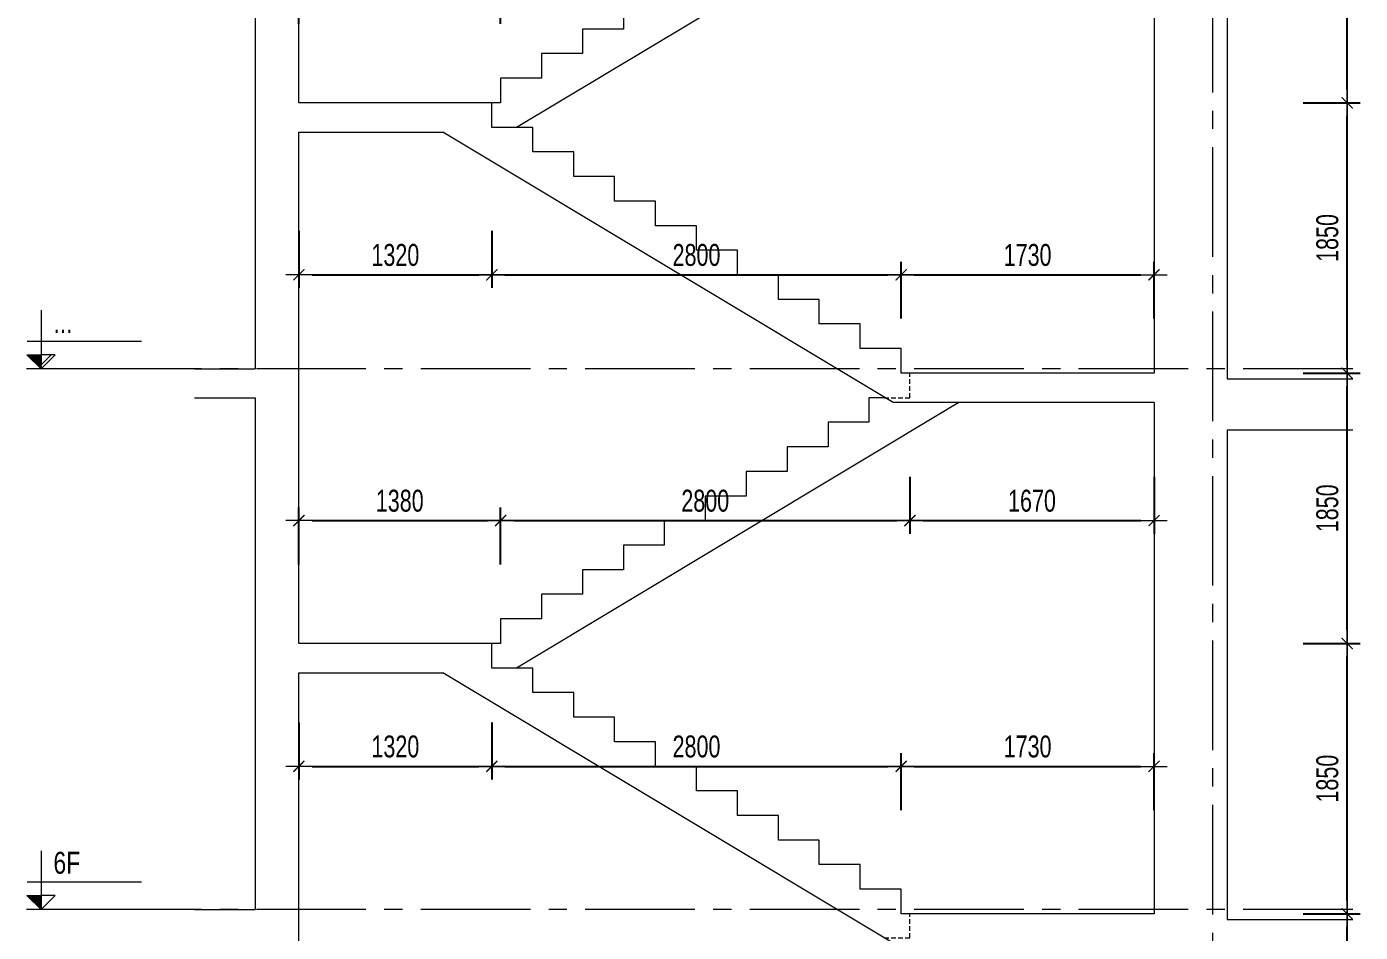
# Model space of a CAD drawing. Header units: millimetres. Extents: x -179076 to 254975, y -18667 to 296191.
# Drawn here: x 64319 to 73442, y 101821 to 108018 of the extents above; entities that cross this region are included whole.
import ezdxf

# ---------------------------------------------------------------- set-up
doc = ezdxf.new("R2010")
doc.units = ezdxf.units.MM
doc.linetypes.add('CENTER2', pattern=[1.125, 0.75, -0.125, 0.125, -0.125])
doc.linetypes.add('HIDDEN2', pattern=[4.7625, 3.175, -1.5875])
doc.layers.get('Defpoints').update_dxf_attribs({"color": 151, "lineweight": 9})
for name, color, linetype, lineweight in [('NDC_S_ANNO', 7, 'Continuous', 20), ('NDC_S_AXIS', 5, 'CENTER2', 13), ('NDC_S_CONTINUOUS', 3, 'Continuous', 20), ('NDC_S_DIM', 1, 'Continuous', 15), ('NDC_S_HIDDEN', 8, 'HIDDEN2', 13), ('NDC_S_SLAB', 2, 'Continuous', 20), ('NDC_S_TEXT SYMBOL', 7, 'Continuous', 20), ('NDC_S_VN TEXT', 7, 'Continuous', 20)]:
    doc.layers.add(name, color=color, linetype=linetype, lineweight=lineweight)
doc.styles.add('NDC_ANNO', font='', dxfattribs={"width": 0.8})
doc.styles.add('NDC_DIM', font='', dxfattribs={"width": 0.75})
doc.styles.get('NDC_ANNO').set_extended_font_data('Dotum')
doc.styles.get('NDC_DIM').set_extended_font_data('Dotum')
doc.dimstyles.new('NDC_dim_60', dxfattribs={"dimscale": 60, "dimtxt": 2.5, "dimasz": 1.5, "dimexe": 1.5, "dimexo": 2.5, "dimgap": 1, "dimtad": 1, "dimdec": 0, "dimzin": 0, "dimdsep": 46, "dimtxsty": 'NDC_DIM', "dimblk": 'DIMMARK', "dimcen": 0.09, "dimdle": 1.2, "dimclrd": 1, "dimclre": 1, "dimclrt": 3, "dimadec": 0, "dimazin": 0, "dimtfac": 1, "dimtdec": 0, "dimtix": 1, "dimtofl": 0, "dimtmove": 0, "dimatfit": 3, "dimfxl": 5, "dimfxlon": 1, "dimtolj": 1, "dimtzin": 0, "dimarcsym": 0})

# ---------------------------------------------------------------- blocks, each defined once
blk = doc.blocks.new('kata_block_CT')
at = {"layer": 'NDC_S_ANNO'}
blk.add_hatch(color=3, dxfattribs=at).paths.add_polyline_path([(0, 1.6), (-1.61, 1.6), (0, 0)])
at = {"layer": 'NDC_S_ANNO', "ltscale": 50}
h = blk.add_hatch(dxfattribs=at)
h.set_pattern_fill('ANSI31', color=256, scale=1.406, style=0)
h.paths.add_polyline_path([(0, 1.6), (0, 0), (1.61, 1.6)])
for p, q in [((-1.59, 3.14), (11.47, 3.14)), ((11.56, 0), (-1.64, 0))]:
    blk.add_line(p, q, dxfattribs=at)
for points in [[(0, 6.69), (0, 0)], [(0, 0), (-1.61, 1.6), (0, 1.6)], [(0, 0), (1.61, 1.6), (0, 1.6)]]:
    blk.add_lwpolyline(points, dxfattribs=at)
at = {"layer": 'NDC_S_ANNO', "color": 8, "ltscale": 50}
blk.add_lwpolyline([(0, 0), (-1.61, 1.6), (0, 1.6)], dxfattribs=at)
at = {"layer": 'NDC_S_TEXT SYMBOL', "color": 3, "style": 'NDC_ANNO', "width": 0.8}
blk.add_attdef('CT', (1.41, 4.07), '', height=2.5, dxfattribs=at)
blk = doc.blocks.new('DIMMARK')
at = {"layer": 'NDC_S_DIM', "color": 1}
blk.add_line((-1.5, 0), (1, 0), dxfattribs=at)
at = {"layer": 'NDC_S_DIM', "color": 2, "const_width": 0.1}
blk.add_lwpolyline([(-0.42, -0.42), (0.42, 0.42)], dxfattribs=at)
blk = doc.blocks.new('*D2913')
at = {"layer": 'Defpoints', "color": 0, "transparency": 16777216}
for p in [(67560.6, 108338.3), (66180.6, 107497.4), (67560.6, 107497.4)]:
    blk.add_point(p, dxfattribs=at)
at = {"layer": 'NDC_S_DIM', "color": 1, "lineweight": -2, "transparency": 16777216}
for p, q in [((66180.6, 108038.3), (66180.6, 108428.3)), ((67560.6, 108038.3), (67560.6, 108428.3)), ((66270.6, 108338.3), (67470.6, 108338.3))]:
    blk.add_line(p, q, dxfattribs=at)
at = {"layer": 'NDC_S_DIM', "color": 1, "lineweight": -2, "transparency": 16777216, "xscale": 90, "yscale": 90, "zscale": 90, "rotation": 180}
blk.add_blockref('DIMMARK', (66180.6, 108338.3), dxfattribs=at)
at = {"layer": 'NDC_S_DIM', "color": 1, "lineweight": -2, "transparency": 16777216, "xscale": 90, "yscale": 90, "zscale": 90}
blk.add_blockref('DIMMARK', (67560.6, 108338.3), dxfattribs=at)
at = {"layer": 'NDC_S_DIM', "color": 3, "transparency": 16777216, "insert": (66870.6, 108473.4), "char_height": 150, "attachment_point": 5, "style": 'NDC_DIM'}
blk.add_mtext('\\A1;1380', dxfattribs=at)
blk = doc.blocks.new('*D2914')
at = {"layer": 'Defpoints', "color": 0, "transparency": 16777216}
for p in [(70360.6, 109179.2), (70360.6, 108338.3), (67560.6, 107497.4)]:
    blk.add_point(p, dxfattribs=at)
at = {"layer": 'NDC_S_DIM', "color": 1, "lineweight": -2, "transparency": 16777216}
for p, q in [((70360.6, 108638.3), (70360.6, 108248.3)), ((67560.6, 108038.3), (67560.6, 108428.3)), ((67650.6, 108338.3), (70270.6, 108338.3))]:
    blk.add_line(p, q, dxfattribs=at)
at = {"layer": 'NDC_S_DIM', "color": 1, "lineweight": -2, "transparency": 16777216, "xscale": 90, "yscale": 90, "zscale": 90, "rotation": 180}
blk.add_blockref('DIMMARK', (67560.6, 108338.3), dxfattribs=at)
at = {"layer": 'NDC_S_DIM', "color": 1, "lineweight": -2, "transparency": 16777216, "xscale": 90, "yscale": 90, "zscale": 90}
blk.add_blockref('DIMMARK', (70360.6, 108338.3), dxfattribs=at)
at = {"layer": 'NDC_S_DIM', "color": 3, "transparency": 16777216, "insert": (68960.6, 108473.4), "char_height": 150, "attachment_point": 5, "style": 'NDC_DIM'}
blk.add_mtext('\\A1;2800', dxfattribs=at)
blk = doc.blocks.new('*D2916')
at = {"layer": 'Defpoints', "color": 0, "transparency": 16777216}
for p in [(66180.6, 107497.4), (67500.6, 107413.3), (67500.6, 106320.1)]:
    blk.add_point(p, dxfattribs=at)
at = {"layer": 'NDC_S_DIM', "color": 1, "lineweight": -2, "transparency": 16777216}
for p, q in [((66180.6, 106620.1), (66180.6, 106230.1)), ((67500.6, 106620.1), (67500.6, 106230.1)), ((66270.6, 106320.1), (67410.6, 106320.1))]:
    blk.add_line(p, q, dxfattribs=at)
at = {"layer": 'NDC_S_DIM', "color": 1, "lineweight": -2, "transparency": 16777216, "xscale": 90, "yscale": 90, "zscale": 90, "rotation": 180}
blk.add_blockref('DIMMARK', (66180.6, 106320.1), dxfattribs=at)
at = {"layer": 'NDC_S_DIM', "color": 1, "lineweight": -2, "transparency": 16777216, "xscale": 90, "yscale": 90, "zscale": 90}
blk.add_blockref('DIMMARK', (67500.6, 106320.1), dxfattribs=at)
at = {"layer": 'NDC_S_DIM', "color": 3, "transparency": 16777216, "insert": (66840.6, 106455.2), "char_height": 150, "attachment_point": 5, "style": 'NDC_DIM'}
blk.add_mtext('\\A1;1320', dxfattribs=at)
blk = doc.blocks.new('*D2917')
at = {"layer": 'Defpoints', "color": 0, "transparency": 16777216}
for p in [(67500.6, 107413.3), (70300.6, 106320.1), (70300.6, 105647.4)]:
    blk.add_point(p, dxfattribs=at)
at = {"layer": 'NDC_S_DIM', "color": 1, "lineweight": -2, "transparency": 16777216}
for p, q in [((67500.6, 106620.1), (67500.6, 106230.1)), ((70300.6, 106020.1), (70300.6, 106410.1)), ((67590.6, 106320.1), (70210.6, 106320.1))]:
    blk.add_line(p, q, dxfattribs=at)
at = {"layer": 'NDC_S_DIM', "color": 1, "lineweight": -2, "transparency": 16777216, "xscale": 90, "yscale": 90, "zscale": 90, "rotation": 180}
blk.add_blockref('DIMMARK', (67500.6, 106320.1), dxfattribs=at)
at = {"layer": 'NDC_S_DIM', "color": 1, "lineweight": -2, "transparency": 16777216, "xscale": 90, "yscale": 90, "zscale": 90}
blk.add_blockref('DIMMARK', (70300.6, 106320.1), dxfattribs=at)
at = {"layer": 'NDC_S_DIM', "color": 3, "transparency": 16777216, "insert": (68900.6, 106455.2), "char_height": 150, "attachment_point": 5, "style": 'NDC_DIM'}
blk.add_mtext('\\A1;2800', dxfattribs=at)
blk = doc.blocks.new('*D2886')
at = {"layer": 'Defpoints', "color": 0, "transparency": 16777216}
for p in [(72030.6, 106320.1), (70300.6, 105647.4), (72030.6, 105647.4)]:
    blk.add_point(p, dxfattribs=at)
at = {"layer": 'NDC_S_DIM', "color": 1, "lineweight": -2, "transparency": 16777216}
for p, q in [((70300.6, 106020.1), (70300.6, 106410.1)), ((72030.6, 106020.1), (72030.6, 106410.1)), ((70390.6, 106320.1), (71940.6, 106320.1))]:
    blk.add_line(p, q, dxfattribs=at)
at = {"layer": 'NDC_S_DIM', "color": 1, "lineweight": -2, "transparency": 16777216, "xscale": 90, "yscale": 90, "zscale": 90, "rotation": 180}
blk.add_blockref('DIMMARK', (70300.6, 106320.1), dxfattribs=at)
at = {"layer": 'NDC_S_DIM', "color": 1, "lineweight": -2, "transparency": 16777216, "xscale": 90, "yscale": 90, "zscale": 90}
blk.add_blockref('DIMMARK', (72030.6, 106320.1), dxfattribs=at)
at = {"layer": 'NDC_S_DIM', "color": 3, "transparency": 16777216, "insert": (71165.6, 106455.2), "char_height": 150, "attachment_point": 5, "style": 'NDC_DIM'}
blk.add_mtext('\\A1;1730', dxfattribs=at)
blk = doc.blocks.new('*D2887')
at = {"layer": 'Defpoints', "color": 0, "transparency": 16777216}
for p in [(67560.6, 104638.3), (66180.6, 103797.4), (67560.6, 103797.4)]:
    blk.add_point(p, dxfattribs=at)
at = {"layer": 'NDC_S_DIM', "color": 1, "lineweight": -2, "transparency": 16777216}
for p, q in [((66180.6, 104338.3), (66180.6, 104728.3)), ((67560.6, 104338.3), (67560.6, 104728.3)), ((66270.6, 104638.3), (67470.6, 104638.3))]:
    blk.add_line(p, q, dxfattribs=at)
at = {"layer": 'NDC_S_DIM', "color": 1, "lineweight": -2, "transparency": 16777216, "xscale": 90, "yscale": 90, "zscale": 90, "rotation": 180}
blk.add_blockref('DIMMARK', (66180.6, 104638.3), dxfattribs=at)
at = {"layer": 'NDC_S_DIM', "color": 1, "lineweight": -2, "transparency": 16777216, "xscale": 90, "yscale": 90, "zscale": 90}
blk.add_blockref('DIMMARK', (67560.6, 104638.3), dxfattribs=at)
at = {"layer": 'NDC_S_DIM', "color": 3, "transparency": 16777216, "insert": (66870.6, 104773.4), "char_height": 150, "attachment_point": 5, "style": 'NDC_DIM'}
blk.add_mtext('\\A1;1380', dxfattribs=at)
blk = doc.blocks.new('*D2888')
at = {"layer": 'Defpoints', "color": 0, "transparency": 16777216}
for p in [(70360.6, 105479.2), (70360.6, 104638.3), (67560.6, 103797.4)]:
    blk.add_point(p, dxfattribs=at)
at = {"layer": 'NDC_S_DIM', "color": 1, "lineweight": -2, "transparency": 16777216}
for p, q in [((70360.6, 104938.3), (70360.6, 104548.3)), ((67560.6, 104338.3), (67560.6, 104728.3)), ((67650.6, 104638.3), (70270.6, 104638.3))]:
    blk.add_line(p, q, dxfattribs=at)
at = {"layer": 'NDC_S_DIM', "color": 1, "lineweight": -2, "transparency": 16777216, "xscale": 90, "yscale": 90, "zscale": 90, "rotation": 180}
blk.add_blockref('DIMMARK', (67560.6, 104638.3), dxfattribs=at)
at = {"layer": 'NDC_S_DIM', "color": 1, "lineweight": -2, "transparency": 16777216, "xscale": 90, "yscale": 90, "zscale": 90}
blk.add_blockref('DIMMARK', (70360.6, 104638.3), dxfattribs=at)
at = {"layer": 'NDC_S_DIM', "color": 3, "transparency": 16777216, "insert": (68960.6, 104773.4), "char_height": 150, "attachment_point": 5, "style": 'NDC_DIM'}
blk.add_mtext('\\A1;2800', dxfattribs=at)
blk = doc.blocks.new('*D2889')
at = {"layer": 'Defpoints', "color": 0, "transparency": 16777216}
for p in [(70360.6, 105479.2), (72030.6, 105447.4), (72030.6, 104638.3)]:
    blk.add_point(p, dxfattribs=at)
at = {"layer": 'NDC_S_DIM', "color": 1, "lineweight": -2, "transparency": 16777216}
for p, q in [((70360.6, 104938.3), (70360.6, 104548.3)), ((72030.6, 104938.3), (72030.6, 104548.3)), ((70450.6, 104638.3), (71940.6, 104638.3))]:
    blk.add_line(p, q, dxfattribs=at)
at = {"layer": 'NDC_S_DIM', "color": 1, "lineweight": -2, "transparency": 16777216, "xscale": 90, "yscale": 90, "zscale": 90, "rotation": 180}
blk.add_blockref('DIMMARK', (70360.6, 104638.3), dxfattribs=at)
at = {"layer": 'NDC_S_DIM', "color": 1, "lineweight": -2, "transparency": 16777216, "xscale": 90, "yscale": 90, "zscale": 90}
blk.add_blockref('DIMMARK', (72030.6, 104638.3), dxfattribs=at)
at = {"layer": 'NDC_S_DIM', "color": 3, "transparency": 16777216, "insert": (71195.6, 104773.4), "char_height": 150, "attachment_point": 5, "style": 'NDC_DIM'}
blk.add_mtext('\\A1;1670', dxfattribs=at)
blk = doc.blocks.new('*D2890')
at = {"layer": 'Defpoints', "color": 0, "transparency": 16777216}
for p in [(66180.6, 103797.4), (67500.6, 103797.4), (67500.6, 102956.5)]:
    blk.add_point(p, dxfattribs=at)
at = {"layer": 'NDC_S_DIM', "color": 1, "lineweight": -2, "transparency": 16777216}
for p, q in [((66180.6, 103256.5), (66180.6, 102866.5)), ((67500.6, 103256.5), (67500.6, 102866.5)), ((66270.6, 102956.5), (67410.6, 102956.5))]:
    blk.add_line(p, q, dxfattribs=at)
at = {"layer": 'NDC_S_DIM', "color": 1, "lineweight": -2, "transparency": 16777216, "xscale": 90, "yscale": 90, "zscale": 90, "rotation": 180}
blk.add_blockref('DIMMARK', (66180.6, 102956.5), dxfattribs=at)
at = {"layer": 'NDC_S_DIM', "color": 1, "lineweight": -2, "transparency": 16777216, "xscale": 90, "yscale": 90, "zscale": 90}
blk.add_blockref('DIMMARK', (67500.6, 102956.5), dxfattribs=at)
at = {"layer": 'NDC_S_DIM', "color": 3, "transparency": 16777216, "insert": (66840.6, 103091.6), "char_height": 150, "attachment_point": 5, "style": 'NDC_DIM'}
blk.add_mtext('\\A1;1320', dxfattribs=at)
blk = doc.blocks.new('*D2891')
at = {"layer": 'Defpoints', "color": 0, "transparency": 16777216}
for p in [(67500.6, 103797.4), (70300.6, 102956.5), (70300.6, 101977.4)]:
    blk.add_point(p, dxfattribs=at)
at = {"layer": 'NDC_S_DIM', "color": 1, "lineweight": -2, "transparency": 16777216}
for p, q in [((67500.6, 103256.5), (67500.6, 102866.5)), ((70300.6, 102656.5), (70300.6, 103046.5)), ((67590.6, 102956.5), (70210.6, 102956.5))]:
    blk.add_line(p, q, dxfattribs=at)
at = {"layer": 'NDC_S_DIM', "color": 1, "lineweight": -2, "transparency": 16777216, "xscale": 90, "yscale": 90, "zscale": 90, "rotation": 180}
blk.add_blockref('DIMMARK', (67500.6, 102956.5), dxfattribs=at)
at = {"layer": 'NDC_S_DIM', "color": 1, "lineweight": -2, "transparency": 16777216, "xscale": 90, "yscale": 90, "zscale": 90}
blk.add_blockref('DIMMARK', (70300.6, 102956.5), dxfattribs=at)
at = {"layer": 'NDC_S_DIM', "color": 3, "transparency": 16777216, "insert": (68900.6, 103091.6), "char_height": 150, "attachment_point": 5, "style": 'NDC_DIM'}
blk.add_mtext('\\A1;2800', dxfattribs=at)
blk = doc.blocks.new('*D2892')
at = {"layer": 'Defpoints', "color": 0, "transparency": 16777216}
for p in [(72030.6, 102956.5), (70300.6, 101977.4), (72030.6, 101977.4)]:
    blk.add_point(p, dxfattribs=at)
at = {"layer": 'NDC_S_DIM', "color": 1, "lineweight": -2, "transparency": 16777216}
for p, q in [((70300.6, 102656.5), (70300.6, 103046.5)), ((72030.6, 102656.5), (72030.6, 103046.5)), ((70390.6, 102956.5), (71940.6, 102956.5))]:
    blk.add_line(p, q, dxfattribs=at)
at = {"layer": 'NDC_S_DIM', "color": 1, "lineweight": -2, "transparency": 16777216, "xscale": 90, "yscale": 90, "zscale": 90, "rotation": 180}
blk.add_blockref('DIMMARK', (70300.6, 102956.5), dxfattribs=at)
at = {"layer": 'NDC_S_DIM', "color": 1, "lineweight": -2, "transparency": 16777216, "xscale": 90, "yscale": 90, "zscale": 90}
blk.add_blockref('DIMMARK', (72030.6, 102956.5), dxfattribs=at)
at = {"layer": 'NDC_S_DIM', "color": 3, "transparency": 16777216, "insert": (71165.6, 103091.6), "char_height": 150, "attachment_point": 5, "style": 'NDC_DIM'}
blk.add_mtext('\\A1;1730', dxfattribs=at)
blk = doc.blocks.new('*D3083')
at = {"layer": 'Defpoints', "color": 0, "transparency": 16777216}
for p in [(70300.6, 101947.4), (73351.8, 101947.4), (67560.6, 100147.4)]:
    blk.add_point(p, dxfattribs=at)
at = {"layer": 'NDC_S_DIM', "color": 1, "lineweight": -2, "transparency": 16777216}
for p, q in [((73051.8, 101947.4), (73441.8, 101947.4)), ((73351.8, 100237.4), (73351.8, 101857.4)), ((73051.8, 100147.4), (73441.8, 100147.4))]:
    blk.add_line(p, q, dxfattribs=at)
at = {"layer": 'NDC_S_DIM', "color": 1, "lineweight": -2, "transparency": 16777216, "xscale": 90, "yscale": 90, "zscale": 90}
for p, rotation in [((73351.8, 101947.4), 90), ((73351.8, 100147.4), 270)]:
    blk.add_blockref('DIMMARK', p, dxfattribs=dict(at, rotation=rotation))
at = {"layer": 'NDC_S_DIM', "color": 3, "transparency": 16777216, "insert": (73216.7, 101047.4), "char_height": 150, "attachment_point": 5, "rotation": 90, "style": 'NDC_DIM'}
blk.add_mtext('\\A1;1800', dxfattribs=at)
blk = doc.blocks.new('*D3084')
at = {"layer": 'Defpoints', "color": 0, "transparency": 16777216}
for p in [(67560.6, 103797.4), (73351.8, 103797.4), (70300.6, 101947.4)]:
    blk.add_point(p, dxfattribs=at)
at = {"layer": 'NDC_S_DIM', "color": 1, "lineweight": -2, "transparency": 16777216}
for p, q in [((73051.8, 103797.4), (73441.8, 103797.4)), ((73351.8, 102037.4), (73351.8, 103707.4)), ((73051.8, 101947.4), (73441.8, 101947.4))]:
    blk.add_line(p, q, dxfattribs=at)
at = {"layer": 'NDC_S_DIM', "color": 1, "lineweight": -2, "transparency": 16777216, "xscale": 90, "yscale": 90, "zscale": 90}
for p, rotation in [((73351.8, 103797.4), 90), ((73351.8, 101947.4), 270)]:
    blk.add_blockref('DIMMARK', p, dxfattribs=dict(at, rotation=rotation))
at = {"layer": 'NDC_S_DIM', "color": 3, "transparency": 16777216, "insert": (73216.7, 102872.4), "char_height": 150, "attachment_point": 5, "rotation": 90, "style": 'NDC_DIM'}
blk.add_mtext('\\A1;1850', dxfattribs=at)
blk = doc.blocks.new('*D3085')
at = {"layer": 'Defpoints', "color": 0, "transparency": 16777216}
for p in [(70300.6, 105647.4), (73351.8, 105647.4), (67560.6, 103797.4)]:
    blk.add_point(p, dxfattribs=at)
at = {"layer": 'NDC_S_DIM', "color": 1, "lineweight": -2, "transparency": 16777216}
for p, q in [((73051.8, 105647.4), (73441.8, 105647.4)), ((73351.8, 103887.4), (73351.8, 105557.4)), ((73051.8, 103797.4), (73441.8, 103797.4))]:
    blk.add_line(p, q, dxfattribs=at)
at = {"layer": 'NDC_S_DIM', "color": 1, "lineweight": -2, "transparency": 16777216, "xscale": 90, "yscale": 90, "zscale": 90}
for p, rotation in [((73351.8, 105647.4), 90), ((73351.8, 103797.4), 270)]:
    blk.add_blockref('DIMMARK', p, dxfattribs=dict(at, rotation=rotation))
at = {"layer": 'NDC_S_DIM', "color": 3, "transparency": 16777216, "insert": (73216.7, 104722.4), "char_height": 150, "attachment_point": 5, "rotation": 90, "style": 'NDC_DIM'}
blk.add_mtext('\\A1;1850', dxfattribs=at)
blk = doc.blocks.new('*D3086')
at = {"layer": 'Defpoints', "color": 0, "transparency": 16777216}
for p in [(67560.6, 107497.4), (73351.8, 107497.4), (70300.6, 105647.4)]:
    blk.add_point(p, dxfattribs=at)
at = {"layer": 'NDC_S_DIM', "color": 1, "lineweight": -2, "transparency": 16777216}
for p, q in [((73051.8, 107497.4), (73441.8, 107497.4)), ((73351.8, 105737.4), (73351.8, 107407.4)), ((73051.8, 105647.4), (73441.8, 105647.4))]:
    blk.add_line(p, q, dxfattribs=at)
at = {"layer": 'NDC_S_DIM', "color": 1, "lineweight": -2, "transparency": 16777216, "xscale": 90, "yscale": 90, "zscale": 90}
for p, rotation in [((73351.8, 107497.4), 90), ((73351.8, 105647.4), 270)]:
    blk.add_blockref('DIMMARK', p, dxfattribs=dict(at, rotation=rotation))
at = {"layer": 'NDC_S_DIM', "color": 3, "transparency": 16777216, "insert": (73216.7, 106572.4), "char_height": 150, "attachment_point": 5, "rotation": 90, "style": 'NDC_DIM'}
blk.add_mtext('\\A1;1850', dxfattribs=at)
blk = doc.blocks.new('*D3087')
at = {"layer": 'Defpoints', "color": 0, "transparency": 16777216}
for p in [(70561.4, 109347.4), (73351.8, 109347.4), (67560.6, 107497.4)]:
    blk.add_point(p, dxfattribs=at)
at = {"layer": 'NDC_S_DIM', "color": 1, "lineweight": -2, "transparency": 16777216}
for p, q in [((73051.8, 109347.4), (73441.8, 109347.4)), ((73351.8, 107587.4), (73351.8, 109257.4)), ((73051.8, 107497.4), (73441.8, 107497.4))]:
    blk.add_line(p, q, dxfattribs=at)
at = {"layer": 'NDC_S_DIM', "color": 1, "lineweight": -2, "transparency": 16777216, "xscale": 90, "yscale": 90, "zscale": 90}
for p, rotation in [((73351.8, 109347.4), 90), ((73351.8, 107497.4), 270)]:
    blk.add_blockref('DIMMARK', p, dxfattribs=dict(at, rotation=rotation))
at = {"layer": 'NDC_S_DIM', "color": 3, "transparency": 16777216, "insert": (73216.7, 108422.4), "char_height": 150, "attachment_point": 5, "rotation": 90, "style": 'NDC_DIM'}
blk.add_mtext('\\A1;1850', dxfattribs=at)

msp = doc.modelspace()

# ---------------------------------------------------------------- linework, layer by layer
at = {"layer": 'NDC_S_AXIS', "ltscale": 1000}
for p, q in [((72430.6, 121818.1), (72430.6, 92834)), ((73389.7, 105677.4), (64322.5, 105677.4)), ((73389.7, 101977.4), (64322.5, 101977.4))]:
    msp.add_line(p, q, dxfattribs=at)
at = {"layer": 'NDC_S_CONTINUOUS'}
for p, q in [((70696.1, 109147.4), (67669, 107329.2)), ((70696.1, 105447.4), (67669, 103629.2))]:
    msp.add_line(p, q, dxfattribs=at)
for points in [[(70360.6, 109249.1), (70360.6, 109179.2), (70080.6, 109179.2), (70080.6, 109011.1), (69800.6, 109011.1), (69800.6, 108842.9), (69520.6, 108842.9), (69520.6, 108674.7), (69240.6, 108674.7), (69240.6, 108506.5), (68960.6, 108506.5), (68960.6, 108338.3), (68680.6, 108338.3), (68680.6, 108170.1), (68400.6, 108170.1), (68400.6, 108002), (68120.6, 108002), (68120.6, 107833.8), (67840.6, 107833.8), (67840.6, 107665.6), (67560.6, 107665.6), (67560.6, 107497.4), (67500.6, 107497.4)], [(70192.2, 105479.2), (70080.6, 105479.2), (70080.6, 105311.1), (69800.6, 105311.1), (69800.6, 105142.9), (69520.6, 105142.9), (69520.6, 104974.7), (69240.6, 104974.7), (69240.6, 104806.5), (68960.6, 104806.5), (68960.6, 104638.3), (68680.6, 104638.3), (68680.6, 104470.1), (68400.6, 104470.1), (68400.6, 104302), (68120.6, 104302), (68120.6, 104133.8), (67840.6, 104133.8), (67840.6, 103965.6), (67560.6, 103965.6), (67560.6, 103797.4), (67500.6, 103797.4)]]:
    msp.add_lwpolyline(points, dxfattribs=at)
at = {"layer": 'NDC_S_HIDDEN', "ltscale": 10}
for points in [[(70184.6, 105479.2), (70360.6, 105479.2), (70360.6, 105642.9)], [(70184.6, 101783.8), (70360.6, 101783.8), (70360.6, 101947.4)]]:
    msp.add_lwpolyline(points, dxfattribs=at)
at = {"layer": 'NDC_S_SLAB'}
for p, q in [((66180.6, 107497.4), (66180.6, 109377.4)), ((65880.6, 109177.4), (65880.6, 105677.4)), ((70245.2, 105447.4), (67165.2, 107297.4)), ((65467.5, 105677.4), (65880.6, 105677.4)), ((66180.6, 103797.4), (66180.6, 105677.4)), ((65467.5, 105477.4), (65880.6, 105477.4)), ((65880.6, 105477.4), (65880.6, 101977.4)), ((72030.6, 105447.4), (70245.2, 105447.4)), ((70245.2, 101747.4), (67165.2, 103597.4)), ((65467.5, 101977.4), (65880.6, 101977.4)), ((66180.6, 100147.4), (66180.6, 101977.4))]:
    msp.add_line(p, q, dxfattribs=at)
for points in [[(72030.6, 109147.4), (72030.6, 105647.4)], [(73389.7, 108957.4), (72530.6, 108957.4), (72530.6, 105607.4), (73389.7, 105607.4)], [(72030.6, 105647.4), (70300.6, 105647.4), (70300.6, 105815.6), (70020.6, 105815.6), (70020.6, 105983.8), (69740.6, 105983.8), (69740.6, 106152), (69460.6, 106152), (69460.6, 106320.1), (69180.6, 106320.1), (69180.6, 106488.3), (68900.6, 106488.3), (68900.6, 106656.5), (68620.6, 106656.5), (68620.6, 106824.7), (68340.6, 106824.7), (68340.6, 106992.9), (68060.6, 106992.9), (68060.6, 107161.1), (67780.6, 107161.1), (67780.6, 107329.2), (67500.6, 107329.2), (67500.6, 107497.4), (66180.6, 107497.4)], [(66180.6, 107297.4), (67165.2, 107297.4)], [(66180.6, 105677.4), (66180.6, 107297.4)], [(72030.6, 105447.4), (72030.6, 101947.4)], [(73389.7, 105257.4), (72530.6, 105257.4), (72530.6, 101907.4), (73389.7, 101907.4)], [(72030.6, 101947.4), (70300.6, 101947.4), (70300.6, 102115.6), (70020.6, 102115.6), (70020.6, 102283.8), (69740.6, 102283.8), (69740.6, 102452), (69460.6, 102452), (69460.6, 102620.1), (69180.6, 102620.1), (69180.6, 102788.3), (68900.6, 102788.3), (68900.6, 102956.5), (68620.6, 102956.5), (68620.6, 103124.7), (68340.6, 103124.7), (68340.6, 103292.9), (68060.6, 103292.9), (68060.6, 103461.1), (67780.6, 103461.1), (67780.6, 103629.2), (67500.6, 103629.2), (67500.6, 103797.4), (66180.6, 103797.4)], [(66180.6, 103597.4), (67165.2, 103597.4)], [(66180.6, 101977.4), (66180.6, 103597.4)]]:
    msp.add_lwpolyline(points, dxfattribs=at)

# ---------------------------------------------------------------- block references
at = {"layer": 'NDC_S_VN TEXT', "xscale": 60, "yscale": 60, "zscale": 60}
for p, values in [((64416.8, 105677.4), {'CT': '...'}), ((64416.8, 101977.4), {'CT': '6F'})]:
    msp.add_blockref('kata_block_CT', p, dxfattribs=at).add_auto_attribs(values)

# ---------------------------------------------------------------- dimensions: what is measured, and where the dimension line sits
at = {"layer": 'NDC_S_DIM'}
for base, p1, p2, picture, middle in [((73351.8, 109347.4), (67560.6, 107497.4), (70561.4, 109347.4), '*D3087', (73216.7, 108422.4)), ((73351.8, 107497.4), (70300.6, 105647.4), (67560.6, 107497.4), '*D3086', (73216.7, 106572.4)), ((73351.8, 105647.4), (67560.6, 103797.4), (70300.6, 105647.4), '*D3085', (73216.7, 104722.4)), ((73351.8, 103797.4), (70300.6, 101947.4), (67560.6, 103797.4), '*D3084', (73216.7, 102872.4)), ((73351.8, 101947.4), (67560.6, 100147.4), (70300.6, 101947.4), '*D3083', (73216.7, 101047.4))]:
    dim = msp.add_linear_dim(base=base, p1=p1, p2=p2, angle=90, dimstyle='NDC_dim_60', override={"dimtmove": 1}, dxfattribs=at)
    dim.commit()
    dim.dimension.update_dxf_attribs({"geometry": picture, "text_midpoint": middle})
for base, p1, p2, picture, middle in [((70360.6, 108338.3), (67560.6, 107497.4), (70360.6, 109179.2), '*D2914', (68960.6, 108473.4)), ((70300.6, 106320.1), (67500.6, 107413.3), (70300.6, 105647.4), '*D2917', (68900.6, 106455.2)), ((72030.6, 106320.1), (70300.6, 105647.4), (72030.6, 105647.4), '*D2886', (71165.6, 106455.2)), ((70360.6, 104638.3), (67560.6, 103797.4), (70360.6, 105479.2), '*D2888', (68960.6, 104773.4)), ((72030.6, 104638.3), (70360.6, 105479.2), (72030.6, 105447.4), '*D2889', (71195.6, 104773.4)), ((70300.6, 102956.5), (67500.6, 103797.4), (70300.6, 101977.4), '*D2891', (68900.6, 103091.6)), ((72030.6, 102956.5), (70300.6, 101977.4), (72030.6, 101977.4), '*D2892', (71165.6, 103091.6))]:
    dim = msp.add_linear_dim(base=base, p1=p1, p2=p2, dimstyle='NDC_dim_60', override={"dimtmove": 1}, dxfattribs=at)
    dim.commit()
    dim.dimension.update_dxf_attribs({"geometry": picture, "text_midpoint": middle})
for base, p1, p2, picture, middle in [((67560.6, 108338.3), (66180.6, 107497.4), (67560.6, 107497.4), '*D2913', (66870.6, 108473.4)), ((67500.6, 106320.1), (66180.6, 107497.4), (67500.6, 107413.3), '*D2916', (66840.6, 106455.2)), ((67560.6, 104638.3), (66180.6, 103797.4), (67560.6, 103797.4), '*D2887', (66870.6, 104773.4)), ((67500.6, 102956.5), (66180.6, 103797.4), (67500.6, 103797.4), '*D2890', (66840.6, 103091.6))]:
    dim = msp.add_linear_dim(base=base, p1=p1, p2=p2, dimstyle='NDC_dim_60', dxfattribs=at)
    dim.commit()
    dim.dimension.update_dxf_attribs({"geometry": picture, "text_midpoint": middle})

doc.saveas('drawing.dxf')
